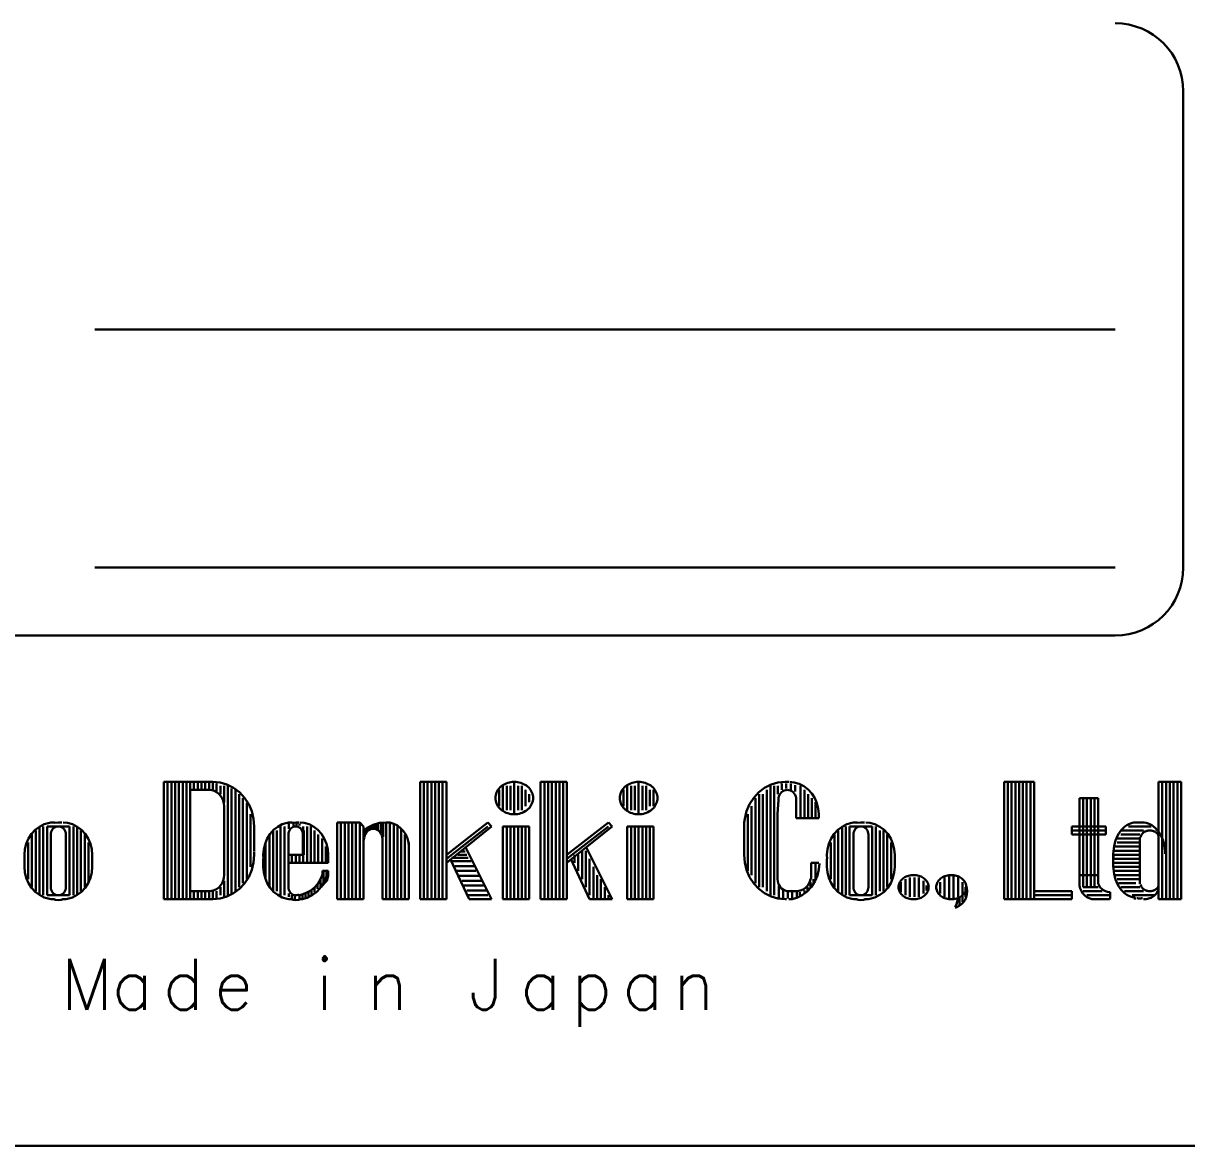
# Model space of a CAD drawing. Header units: millimetres. Extents: x 250 to 753, y -2 to 305.
# Drawn here: x 591.25 to 625.45, y 29.3 to 62.3 of the extents above; entities that cross this region are included whole.
import ezdxf

# ---------------------------------------------------------------- set-up
doc = ezdxf.new("R2010")
doc.units = ezdxf.units.MM
doc.layers.get('0').update_dxf_attribs({"lineweight": 30})
doc.styles.get("Standard").update_dxf_attribs({"font": 'txt', "bigfont": 'extfont2.shx'})

# ---------------------------------------------------------------- blocks, each defined once
blk = doc.blocks.new('A$C4EA10562')
for p, q in [((374, 31), (374, 17)), ((372, 24), (342, 24)), ((372, 17), (342, 17)), ((372, 15), (326, 15)), ((344.0321, 10.6979), (344.8074, 10.6979)), ((344.0321, 7.2456), (344.0321, 10.6979)), ((344.1428, 10.6979), (344.1428, 7.2456)), ((344.2536, 10.6979), (344.2536, 7.2456)), ((344.3643, 10.6979), (344.3643, 7.2456)), ((344.4751, 10.6979), (344.4751, 7.2456)), ((344.5858, 10.6979), (344.5858, 7.2456)), ((344.6966, 10.6979), (344.6966, 7.2456)), ((344.8074, 10.6979), (344.8074, 7.2456)), ((344.8074, 10.6979), (345.3611, 10.6979)), ((344.9181, 10.6979), (344.9181, 10.4598)), ((345.0289, 10.6979), (345.0289, 10.4598)), ((345.1396, 10.6979), (345.1396, 10.4598)), ((345.2504, 10.6979), (345.2504, 10.4598)), ((345.339, 10.6979), (345.3833, 10.6979)), ((345.3611, 10.6979), (345.3611, 10.4598)), ((345.3833, 10.6979), (345.4055, 10.6979)), ((345.4719, 10.6979), (345.4719, 10.4598)), ((345.5827, 10.6503), (345.5827, 10.4122)), ((351.5636, 10.6979), (352.3389, 10.6979)), ((351.5636, 7.2456), (351.5636, 10.6979)), ((351.6744, 10.6979), (351.6744, 7.2456)), ((351.7851, 10.6979), (351.7851, 7.2456)), ((351.8959, 10.6979), (351.8959, 7.2456)), ((352.0066, 10.6979), (352.0066, 7.2456)), ((352.1174, 10.6979), (352.1174, 7.2456)), ((352.1174, 10.6979), (352.1174, 7.2456)), ((352.2281, 10.6979), (352.2281, 7.2456)), ((352.3389, 10.6979), (352.3389, 7.2456)), ((354.3325, 10.6979), (354.3325, 9.7455)), ((355.1079, 10.6979), (355.8832, 10.6979)), ((355.1079, 7.2456), (355.1079, 10.6979)), ((355.2186, 10.6979), (355.2186, 7.2456)), ((355.3294, 10.6979), (355.3294, 7.2456)), ((355.4401, 10.6979), (355.4401, 7.2456)), ((355.5509, 10.6979), (355.5509, 7.2456)), ((355.6616, 10.6979), (355.6616, 7.2456)), ((355.7724, 10.6979), (355.7724, 7.2456)), ((355.8832, 10.6979), (355.8832, 7.2456)), ((357.9876, 10.6979), (357.9876, 9.7455)), ((362.1964, 10.6503), (362.1964, 10.4598)), ((362.2952, 10.6979), (362.4049, 10.6979)), ((362.3293, 10.6503), (362.3293, 10.5074)), ((362.4622, 10.6503), (362.4622, 10.4598)), ((362.5951, 10.6027), (362.5951, 10.4122)), ((368.7311, 10.6979), (369.6172, 10.6979)), ((368.7311, 7.2456), (368.7311, 10.6979)), ((368.8419, 10.6979), (368.8419, 7.2456)), ((368.9526, 10.6979), (368.9526, 7.2456)), ((369.0634, 10.6979), (369.0634, 7.2456)), ((369.1741, 10.6979), (369.1741, 7.2456)), ((369.2849, 10.6979), (369.2849, 7.2456)), ((369.3956, 10.6979), (369.3956, 7.2456)), ((369.5064, 10.6979), (369.5064, 7.2456)), ((369.6172, 10.6979), (369.6172, 7.2456)), ((373.2722, 10.6979), (373.9367, 10.6979)), ((373.2722, 7.2456), (373.2722, 10.6979)), ((373.3829, 10.6979), (373.3829, 7.2456)), ((373.4937, 10.6979), (373.4937, 7.2456)), ((373.6044, 10.6979), (373.6044, 7.2456)), ((373.7152, 10.6979), (373.7152, 7.2456)), ((373.826, 10.6979), (373.826, 7.2456)), ((373.9367, 10.6979), (373.9367, 7.2456)), ((344.8074, 10.4598), (345.0289, 10.4598)), ((345.0289, 10.4598), (345.3611, 10.4598)), ((345.6934, 10.5789), (345.6934, 10.3408)), ((345.8042, 10.5789), (345.8042, 10.1027)), ((345.9149, 10.5789), (345.9149, 7.3646)), ((346.0257, 10.5074), (346.0257, 7.4122)), ((346.1365, 10.4598), (346.1365, 7.4837)), ((346.2472, 10.3408), (346.2472, 7.6027)), ((353.8895, 10.4598), (353.8895, 9.9836)), ((354.0003, 10.5789), (354.0003, 9.8646)), ((354.111, 10.5789), (354.111, 9.8646)), ((354.2218, 10.5789), (354.2218, 9.8646)), ((354.4433, 10.5789), (354.4433, 9.8646)), ((354.5541, 10.5789), (354.5541, 9.8646)), ((354.6648, 10.4598), (354.6648, 9.9836)), ((354.7756, 10.3408), (354.7756, 10.1027)), ((357.5445, 10.4598), (357.5445, 9.9836)), ((357.6553, 10.5789), (357.6553, 9.8646)), ((357.766, 10.5789), (357.766, 9.8646)), ((357.8768, 10.5789), (357.8768, 9.8646)), ((358.0983, 10.5789), (358.0983, 9.8646)), ((358.2091, 10.5789), (358.2091, 9.8646)), ((358.3198, 10.4598), (358.3198, 9.9836)), ((358.4306, 10.4598), (358.4306, 9.9836)), ((361.5318, 10.3408), (361.5318, 7.6027)), ((361.6426, 10.3408), (361.6426, 7.6027)), ((361.7533, 10.4598), (361.7533, 7.4837)), ((361.8641, 10.5789), (361.8641, 7.3646)), ((361.9749, 10.5789), (361.9749, 7.3646)), ((362.0856, 10.5789), (362.0856, 10.3408)), ((362.7502, 10.5789), (362.7502, 9.6265)), ((362.8609, 10.4598), (362.8609, 9.6265)), ((362.9717, 10.3408), (362.9717, 9.6265)), ((345.8042, 9.9836), (345.8042, 8.0789)), ((346.358, 10.2217), (346.358, 7.7218)), ((346.4687, 10.0789), (346.4687, 9.9836)), ((346.4687, 9.9836), (346.4687, 7.8408)), ((361.3103, 9.9836), (361.3103, 7.9598)), ((361.4211, 10.2217), (361.4211, 7.7218)), ((362.0978, 10.1741), (362.0758, 9.7455)), ((362.6242, 10.1741), (362.6242, 9.7455)), ((363.0824, 10.2217), (363.0824, 9.6265)), ((363.1932, 10.1027), (363.1932, 9.6265)), ((370.9463, 10.2217), (371.5, 10.2217)), ((370.9463, 7.9598), (370.9463, 10.2217)), ((371.057, 10.2217), (371.057, 7.6027)), ((371.1678, 10.2217), (371.1678, 7.6027)), ((371.2785, 10.2217), (371.2785, 7.6027)), ((371.3893, 10.2217), (371.3893, 7.6027)), ((371.5, 10.2217), (371.5, 7.9598)), ((346.5795, 9.7455), (346.5795, 8.1979)), ((361.1995, 9.7455), (361.1995, 8.0789)), ((362.0758, 9.7455), (362.0758, 8.0789)), ((362.6242, 9.7455), (362.6242, 9.6265)), ((362.6242, 9.6265), (363.2822, 9.6265)), ((363.2822, 9.7455), (363.2822, 9.6265)), ((340.2663, 9.2694), (340.2663, 7.4837)), ((340.377, 9.3884), (340.377, 7.3646)), ((340.4878, 9.3884), (340.4878, 7.3646)), ((340.5986, 9.3884), (341.2631, 9.3884)), ((340.5986, 9.3884), (340.5986, 7.3646)), ((340.7093, 9.5074), (340.82, 9.5074)), ((341.2631, 9.3884), (341.2631, 7.3646)), ((341.3739, 9.3884), (341.3739, 9.2694)), ((341.3739, 9.2694), (341.3739, 7.3646)), ((341.4846, 9.3884), (341.4846, 7.3646)), ((341.5954, 9.2694), (341.5954, 7.4837)), ((346.6902, 9.3884), (346.6902, 9.2694)), ((346.6902, 9.2694), (346.6902, 8.6741)), ((347.244, 9.2694), (347.244, 7.4837)), ((347.3548, 9.2694), (347.3548, 7.4837)), ((347.4656, 9.3884), (347.4656, 7.3646)), ((347.5763, 9.3884), (347.5763, 7.3646)), ((347.6969, 9.5074), (347.8028, 9.5074)), ((347.7092, 9.4598), (347.7092, 9.317)), ((347.8421, 9.4598), (347.8421, 9.4122)), ((347.9307, 9.4598), (347.9307, 9.4122)), ((348.0193, 9.4598), (348.0193, 9.4122)), ((348.1301, 9.3884), (348.1301, 9.2694)), ((348.1523, 9.2694), (348.1523, 8.5551)), ((348.2409, 9.3884), (348.2409, 8.317)), ((348.3516, 9.3884), (348.3516, 8.317)), ((348.4624, 9.2694), (348.4624, 8.317)), ((349.1269, 9.5074), (349.1269, 7.2455)), ((349.7914, 9.5074), (349.1269, 9.5074)), ((349.2377, 9.5074), (349.2377, 7.2456)), ((349.3484, 9.5074), (349.3484, 7.2456)), ((349.4592, 9.5074), (349.4592, 7.2456)), ((349.57, 9.5074), (349.57, 7.2456)), ((349.6807, 9.5074), (349.6807, 7.2456)), ((349.9022, 9.3884), (349.7914, 9.5074)), ((349.7915, 9.5074), (349.7915, 7.2456)), ((349.9022, 7.2455), (349.9022, 9.3884)), ((349.9022, 9.2455), (349.9244, 9.2694)), ((349.9687, 9.2932), (349.9687, 9.1979)), ((350.013, 9.3408), (350.013, 9.2694)), ((350.0573, 9.3646), (350.0573, 9.2694)), ((350.1237, 9.3884), (350.1237, 9.317)), ((350.1902, 9.436), (350.1902, 9.317)), ((350.2567, 9.4598), (350.2567, 9.317)), ((350.3231, 9.4598), (350.3231, 9.2932)), ((350.4117, 9.4836), (350.4117, 9.1979)), ((350.4782, 9.4836), (350.4782, 9.0789)), ((350.5668, 9.5074), (350.5668, 9.1503)), ((350.6775, 9.5074), (350.7883, 9.4598)), ((350.6775, 9.4836), (350.6775, 9.1503)), ((350.7883, 9.436), (350.7883, 9.1265)), ((350.8991, 9.3884), (350.8991, 9.1503)), ((351.0098, 9.2932), (351.0098, 9.1503)), ((352.3389, 8.5551), (353.5572, 9.5075)), ((352.3389, 8.317), (353.668, 9.3884)), ((353.5572, 9.3884), (352.3389, 8.436)), ((353.668, 9.3884), (353.5572, 9.5075)), ((354.0003, 9.3884), (354.7756, 9.3884)), ((354.0003, 7.2456), (354.0003, 9.3884)), ((354.111, 9.3884), (354.111, 7.2456)), ((354.2218, 9.3884), (354.2218, 7.2456)), ((354.3325, 9.3884), (354.3325, 7.2456)), ((354.4433, 9.3884), (354.4433, 7.2456)), ((354.5541, 9.3884), (354.5541, 7.2456)), ((354.6648, 9.3884), (354.6648, 7.2456)), ((354.7756, 9.3884), (354.7756, 7.2456)), ((355.8832, 8.5551), (357.1015, 9.5075)), ((355.8832, 8.317), (357.2123, 9.3884)), ((357.1015, 9.3884), (355.8832, 8.436)), ((357.2123, 9.3884), (357.1015, 9.5075)), ((357.6553, 9.3884), (358.4306, 9.3884)), ((357.6553, 7.2456), (357.6553, 9.3884)), ((357.766, 9.3884), (357.766, 7.2456)), ((357.8768, 9.3884), (357.8768, 7.2456)), ((357.9876, 9.3884), (357.9876, 7.2456)), ((358.0983, 9.3884), (358.0983, 7.2456)), ((358.2091, 9.3884), (358.2091, 7.2456)), ((358.3198, 9.3884), (358.3198, 7.2456)), ((358.4306, 9.3884), (358.4306, 7.2456)), ((361.0888, 9.5075), (361.0888, 8.5551)), ((363.8577, 9.2694), (363.8577, 7.4837)), ((363.9685, 9.3884), (363.9685, 7.3646)), ((364.0793, 9.3884), (364.0793, 7.3646)), ((364.19, 9.3884), (364.19, 7.3646)), ((364.19, 9.3884), (364.8546, 9.3884)), ((364.3008, 9.5074), (364.4115, 9.5074)), ((364.8546, 9.3884), (364.8546, 7.3646)), ((364.9653, 9.3884), (364.9653, 7.3646)), ((365.0761, 9.2694), (365.0761, 7.4837)), ((365.1868, 9.2694), (365.1868, 7.4837)), ((370.7247, 9.3884), (371.7216, 9.3884)), ((370.7247, 9.1503), (370.7247, 9.3884)), ((370.7247, 9.2694), (371.7216, 9.2694)), ((371.7216, 9.3884), (371.7216, 9.1503)), ((372.1646, 9.2694), (372.8291, 9.2694)), ((372.3861, 9.3884), (373.0507, 9.3884)), ((372.5412, 9.5074), (372.8291, 9.5074)), ((340.0448, 8.9122), (340.0448, 7.8408)), ((340.1555, 9.1503), (340.1555, 7.6027)), ((340.7093, 9.1503), (340.7093, 7.6026)), ((341.1523, 9.1503), (341.1523, 7.6026)), ((341.7061, 9.1503), (341.7061, 7.6027)), ((341.8169, 8.9122), (341.8169, 7.7218)), ((347.0225, 8.9122), (347.0225, 7.8408)), ((347.1333, 9.1503), (347.1333, 7.6027)), ((347.6969, 9.1503), (347.6969, 7.6026)), ((348.1203, 9.1503), (348.1203, 8.555)), ((348.5731, 9.1503), (348.5731, 8.317)), ((348.6839, 9.0313), (348.6839, 8.317)), ((349.9244, 9.0551), (349.9022, 8.9598)), ((350.456, 9.0312), (350.456, 8.8884)), ((350.456, 7.2455), (350.456, 8.9122)), ((350.5668, 9.1503), (350.5668, 7.2456)), ((350.6775, 9.1503), (350.6775, 7.2456)), ((350.7883, 9.1503), (350.7883, 7.2456)), ((350.8991, 9.1503), (350.8991, 7.2456)), ((351.0098, 9.1503), (351.0098, 7.2456)), ((351.1206, 9.1503), (351.1206, 7.2456)), ((351.2313, 7.2455), (351.2313, 8.9122)), ((363.6362, 8.9122), (363.6362, 7.8408)), ((363.747, 9.1503), (363.747, 7.6027)), ((364.3008, 9.1503), (364.3008, 7.6026)), ((364.7438, 9.1503), (364.7438, 7.6026)), ((365.2976, 9.1503), (365.2976, 7.6027)), ((365.4084, 8.9122), (365.4084, 7.8408)), ((371.7216, 9.1503), (370.7247, 9.1503)), ((372.0538, 9.0313), (372.7184, 9.0313)), ((372.0538, 8.9122), (372.7184, 8.9122)), ((372.1646, 9.1503), (372.7184, 9.1503)), ((372.7184, 9.0758), (372.7184, 7.6988)), ((373.2722, 9.0758), (373.2722, 7.6988)), ((341.9276, 8.555), (341.9276, 8.1979)), ((347.6969, 8.555), (348.1203, 8.555)), ((347.7978, 8.5551), (347.7978, 8.317)), ((347.9086, 8.5551), (347.9086, 8.317)), ((348.0193, 8.5551), (348.0193, 8.317)), ((348.1301, 8.5551), (348.1301, 8.317)), ((348.7946, 8.7932), (348.7946, 8.317)), ((348.8611, 8.555), (348.8611, 8.3169)), ((352.6712, 8.5551), (352.937, 8.5551)), ((352.7598, 8.6503), (352.8927, 8.6503)), ((353.668, 7.2456), (352.8927, 8.7932)), ((356.1047, 8.5551), (356.1047, 8.317)), ((356.2154, 8.5551), (356.2154, 8.0789)), ((356.3262, 8.6741), (356.3262, 7.8408)), ((357.2123, 7.2456), (356.437, 8.7932)), ((356.437, 8.6741), (356.437, 7.6027)), ((365.5191, 8.555), (365.5191, 8.1979)), ((371.9431, 8.6741), (372.7184, 8.6741)), ((371.9431, 8.5551), (371.9431, 8.1979)), ((371.9431, 8.5551), (372.7184, 8.5551)), ((371.9874, 8.7932), (372.6962, 8.7932)), ((373.4937, 8.5789), (373.4937, 8.2456)), ((339.934, 8.436), (339.934, 8.1979)), ((346.9561, 8.436), (346.9561, 8.1979)), ((347.6969, 8.3169), (348.8611, 8.3169)), ((352.4497, 8.436), (353.0035, 7.2456)), ((352.494, 8.4598), (352.9813, 8.4598)), ((352.494, 8.3646), (353.0699, 8.3646)), ((352.5826, 8.2217), (353.1585, 8.2217)), ((355.994, 8.436), (356.5478, 7.2456)), ((356.5477, 8.436), (356.5477, 7.3646)), ((363.0629, 8.317), (363.2822, 8.317)), ((363.0629, 8.317), (363.0629, 7.9599)), ((363.1932, 8.317), (363.1932, 7.8408)), ((363.5255, 8.436), (363.5255, 8.1979)), ((371.9431, 8.436), (372.7184, 8.436)), ((371.9431, 8.317), (372.7184, 8.317)), ((345.8042, 8.0789), (345.8042, 7.9598)), ((348.6918, 8.0788), (348.6918, 7.936)), ((348.6918, 8.0788), (348.7764, 8.0788)), ((348.7282, 8.0789), (348.7282, 7.7456)), ((348.7553, 8.0788), (348.8611, 8.0788)), ((348.8168, 8.0789), (348.8168, 7.8408)), ((348.8611, 7.936), (348.8188, 7.7931)), ((348.8611, 8.0788), (348.8611, 8.0312)), ((348.8611, 8.0312), (348.8611, 7.936)), ((352.6269, 8.0789), (353.2028, 8.0789)), ((352.7155, 7.936), (353.2914, 7.936)), ((356.6585, 8.1979), (356.6585, 7.2456)), ((356.7692, 7.9598), (356.7692, 7.2456)), ((362.0758, 8.0789), (362.0758, 7.8408)), ((365.9621, 7.8884), (365.9621, 7.317)), ((366.0951, 7.8884), (366.0951, 7.317)), ((366.228, 7.8884), (366.228, 7.317)), ((366.9811, 7.8884), (366.9811, 7.317)), ((367.114, 7.936), (367.114, 7.2694)), ((367.2469, 7.936), (367.2469, 7.2694)), ((367.3798, 7.8884), (367.3798, 7.317)), ((371.5, 7.9598), (370.9463, 7.9598)), ((370.9463, 7.9598), (370.9463, 7.7218)), ((371.5, 7.9598), (371.5, 7.7218)), ((371.9431, 8.1979), (372.7184, 8.1979)), ((371.9431, 8.0789), (372.7184, 8.0789)), ((372.0095, 7.9598), (372.076, 7.9598)), ((372.0538, 7.9598), (372.7184, 7.9598)), ((345.6934, 7.6027), (345.6934, 7.3646)), ((345.8042, 7.7932), (345.8042, 7.317)), ((348.4624, 7.6027), (348.4624, 7.4599)), ((348.551, 7.6979), (348.551, 7.5551)), ((348.6396, 7.8408), (348.6396, 7.6027)), ((348.8188, 7.7931), (348.6494, 7.6026)), ((352.8041, 7.7932), (353.38, 7.7932)), ((352.8484, 7.6503), (353.4243, 7.6503)), ((356.88, 7.8408), (356.88, 7.2456)), ((356.9907, 7.6027), (356.9907, 7.2456)), ((362.1078, 7.6503), (362.1078, 7.2932)), ((362.9495, 7.6027), (362.9495, 7.5075)), ((363.0381, 7.7456), (363.0381, 7.6027)), ((363.1267, 7.8408), (363.1267, 7.7456)), ((365.6963, 7.7456), (365.6963, 7.4599)), ((365.8292, 7.8408), (365.8292, 7.3646)), ((366.3609, 7.7932), (366.3609, 7.4122)), ((366.4495, 7.6503), (366.4495, 7.5075)), ((366.8482, 7.7456), (366.8482, 7.4122)), ((367.5128, 7.7456), (367.5128, 7.1741)), ((367.6014, 7.6027), (367.6014, 7.317)), ((371.057, 7.6027), (371.5, 7.6027)), ((372.0538, 7.8408), (372.7184, 7.8408)), ((372.0981, 7.7218), (372.1867, 7.7218)), ((372.1646, 7.7218), (372.6076, 7.7218)), ((372.1646, 7.6027), (372.7184, 7.6027)), ((340.5986, 7.3646), (341.2631, 7.3646)), ((340.7093, 7.2455), (340.82, 7.2455)), ((341.0416, 7.2455), (341.1523, 7.2455)), ((344.8074, 7.2456), (344.0321, 7.2456)), ((344.8074, 7.4837), (345.0289, 7.4837)), ((344.8074, 7.2456), (345.3611, 7.2456)), ((344.9181, 7.4837), (344.9181, 7.2456)), ((345.0289, 7.4837), (345.3611, 7.4837)), ((345.0289, 7.4837), (345.0289, 7.2456)), ((345.1396, 7.4837), (345.1396, 7.2456)), ((345.2504, 7.4837), (345.2504, 7.2456)), ((345.3611, 7.4837), (345.3611, 7.2456)), ((345.3611, 7.2456), (345.4719, 7.2456)), ((345.4719, 7.4837), (345.4719, 7.2456)), ((345.5827, 7.4837), (345.5827, 7.3646)), ((345.5827, 7.3646), (345.5827, 7.2694)), ((347.6969, 7.2455), (347.8028, 7.2455)), ((347.7092, 7.4122), (347.7092, 7.317)), ((347.7978, 7.3646), (347.7978, 7.2694)), ((347.8864, 7.3646), (347.8864, 7.2218)), ((348.0144, 7.2455), (348.1203, 7.2455)), ((348.0193, 7.3646), (348.0193, 7.2694)), ((348.1079, 7.3646), (348.1079, 7.2694)), ((348.1966, 7.4122), (348.1966, 7.2694)), ((348.2852, 7.4599), (348.2852, 7.317)), ((348.3738, 7.5075), (348.3738, 7.3646)), ((349.1269, 7.2455), (349.9022, 7.2455)), ((351.2313, 7.2455), (350.456, 7.2455)), ((352.3389, 7.2456), (351.5636, 7.2456)), ((352.937, 7.5075), (353.5129, 7.5075)), ((352.9813, 7.3646), (353.5572, 7.3646)), ((353.0035, 7.2456), (353.668, 7.2456)), ((354.7756, 7.2456), (354.0003, 7.2456)), ((355.8832, 7.2456), (355.1079, 7.2456)), ((356.5478, 7.2456), (357.2123, 7.2456)), ((357.1015, 7.3646), (357.1015, 7.2456)), ((358.4306, 7.2456), (357.6553, 7.2456)), ((362.2407, 7.5075), (362.2407, 7.2694)), ((362.3736, 7.4599), (362.3736, 7.2694)), ((362.4049, 7.4837), (362.6242, 7.4837)), ((362.4049, 7.2456), (362.5145, 7.2456)), ((362.5065, 7.4599), (362.5065, 7.2694)), ((362.6394, 7.4599), (362.6394, 7.317)), ((362.728, 7.4599), (362.728, 7.3646)), ((362.8609, 7.5075), (362.8609, 7.4122)), ((364.19, 7.3646), (364.8546, 7.3646)), ((364.3008, 7.2455), (364.4115, 7.2455)), ((364.6331, 7.2455), (364.7438, 7.2455)), ((367.4242, 7.317), (367.4242, 7.0789)), ((369.6172, 7.2456), (368.7311, 7.2456)), ((369.6172, 7.4837), (370.7247, 7.4837)), ((369.6172, 7.2456), (369.6172, 7.4837)), ((369.6172, 7.3646), (370.7247, 7.3646)), ((370.7247, 7.2456), (369.6172, 7.2456)), ((370.7247, 7.4837), (370.7247, 7.2456)), ((371.057, 7.4837), (371.6108, 7.4837)), ((371.1678, 7.3646), (371.8323, 7.3646)), ((371.3893, 7.2456), (371.8323, 7.2456)), ((371.8323, 7.4599), (371.8545, 7.4599)), ((371.8545, 7.2694), (371.8323, 7.2456)), ((371.8545, 7.4599), (371.8545, 7.2694)), ((372.2754, 7.4837), (372.8291, 7.4837)), ((372.4969, 7.3646), (373.1393, 7.3646)), ((372.5412, 7.2694), (372.6076, 7.2694)), ((373.9367, 7.2456), (373.2722, 7.2456)), ((196, 0), (454, 0))]:
    blk.add_line(p, q)
for points in [[(190, 57), (190, 1), (180, 1), (180, 0), (470, 0), (470, 1), (460, 1), (460, 57)], [(346.6902, 9.3884), (346.6717, 9.6158), (346.6168, 9.8363), (346.527, 10.0431), (346.4052, 10.2301), (346.255, 10.3915), (346.0811, 10.5225), (345.8886, 10.6189), (345.6835, 10.678), (345.4719, 10.6979), (345.4082, 10.6961)], [(354.8864, 10.2217), (354.8843, 10.2632), (354.878, 10.3044), (354.8675, 10.345), (354.853, 10.3846), (354.8345, 10.423), (354.8122, 10.4598), (354.7863, 10.4948), (354.7568, 10.5278), (354.7242, 10.5584), (354.6886, 10.5865), (354.6502, 10.6118), (354.6095, 10.6341), (354.5666, 10.6533), (354.522, 10.6692), (354.4759, 10.6817), (354.4288, 10.6907), (354.3809, 10.6961), (354.3326, 10.6979), (354.2843, 10.6961), (354.2364, 10.6907), (354.1893, 10.6817), (354.1432, 10.6692), (354.0986, 10.6533), (354.0557, 10.6341), (354.015, 10.6118), (353.9766, 10.5865), (353.941, 10.5584), (353.9084, 10.5278), (353.8789, 10.4948), (353.853, 10.4598), (353.8307, 10.423), (353.8122, 10.3846), (353.7977, 10.345), (353.7872, 10.3044), (353.7809, 10.2632), (353.7788, 10.2217), (353.7809, 10.1802), (353.7872, 10.139), (353.7977, 10.0985), (353.8122, 10.0588), (353.8307, 10.0205), (353.853, 9.9836), (353.8789, 9.9486), (353.9084, 9.9156), (353.941, 9.885), (353.9766, 9.8569), (354.015, 9.8317), (354.0557, 9.8093), (354.0986, 9.7902), (354.1432, 9.7743), (354.1893, 9.7618), (354.2364, 9.7528), (354.2843, 9.7474), (354.3326, 9.7455), (354.3809, 9.7474), (354.4288, 9.7528), (354.4759, 9.7618), (354.522, 9.7743), (354.5666, 9.7902), (354.6095, 9.8093), (354.6502, 9.8317), (354.6886, 9.8569), (354.7242, 9.885), (354.7568, 9.9156), (354.7863, 9.9486), (354.8122, 9.9836), (354.8345, 10.0205), (354.853, 10.0588), (354.8675, 10.0985), (354.878, 10.139), (354.8843, 10.1802), (354.8864, 10.2217)], [(358.5414, 10.2217), (358.5393, 10.2632), (358.533, 10.3044), (358.5225, 10.345), (358.508, 10.3846), (358.4895, 10.423), (358.4672, 10.4598), (358.4413, 10.4948), (358.4118, 10.5278), (358.3792, 10.5584), (358.3436, 10.5865), (358.3052, 10.6118), (358.2645, 10.6341), (358.2216, 10.6533), (358.177, 10.6692), (358.1309, 10.6817), (358.0838, 10.6907), (358.0359, 10.6961), (357.9876, 10.6979), (357.9393, 10.6961), (357.8914, 10.6907), (357.8443, 10.6817), (357.7982, 10.6692), (357.7536, 10.6533), (357.7107, 10.6341), (357.67, 10.6118), (357.6316, 10.5865), (357.596, 10.5584), (357.5634, 10.5278), (357.5339, 10.4948), (357.508, 10.4598), (357.4857, 10.423), (357.4672, 10.3846), (357.4527, 10.345), (357.4422, 10.3044), (357.4359, 10.2632), (357.4338, 10.2217), (357.4359, 10.1802), (357.4422, 10.139), (357.4527, 10.0985), (357.4672, 10.0588), (357.4857, 10.0205), (357.508, 9.9836), (357.5339, 9.9486), (357.5634, 9.9156), (357.596, 9.885), (357.6316, 9.8569), (357.67, 9.8317), (357.7107, 9.8093), (357.7536, 9.7902), (357.7982, 9.7743), (357.8443, 9.7618), (357.8914, 9.7528), (357.9393, 9.7474), (357.9876, 9.7455), (358.0359, 9.7474), (358.0838, 9.7528), (358.1309, 9.7618), (358.177, 9.7743), (358.2216, 9.7902), (358.2645, 9.8093), (358.3052, 9.8317), (358.3436, 9.8569), (358.3792, 9.885), (358.4118, 9.9156), (358.4413, 9.9486), (358.4672, 9.9836), (358.4895, 10.0205), (358.508, 10.0588), (358.5225, 10.0985), (358.533, 10.139), (358.5393, 10.1802), (358.5414, 10.2217)], [(362.2952, 10.6979), (362.0857, 10.678), (361.8826, 10.6189), (361.692, 10.5225), (361.5197, 10.3915), (361.371, 10.2301), (361.2504, 10.0432), (361.1616, 9.8363), (361.1071, 9.6158), (361.0934, 9.5025)], [(363.2822, 9.7455), (363.2689, 9.9109), (363.2293, 10.0713), (363.1647, 10.2217), (363.077, 10.3577), (362.9688, 10.4751), (362.8435, 10.5703), (362.7049, 10.6405), (362.5572, 10.6834), (362.4355, 10.6973)], [(345.8042, 9.9836), (345.7974, 10.0663), (345.7775, 10.1465), (345.7448, 10.2217), (345.7005, 10.2897), (345.6459, 10.3484), (345.5827, 10.396), (345.5127, 10.4311), (345.4381, 10.4526), (345.3611, 10.4598)], [(362.6242, 10.1741), (362.6202, 10.2237), (362.6083, 10.2718), (362.5889, 10.317), (362.5626, 10.3577), (362.5302, 10.393), (362.4926, 10.4215), (362.451, 10.4426), (362.4067, 10.4555), (362.361, 10.4598), (362.3153, 10.4555), (362.271, 10.4426), (362.2294, 10.4215), (362.1918, 10.393), (362.1593, 10.3577), (362.133, 10.317), (362.1137, 10.2718), (362.1018, 10.2237), (362.0978, 10.1741)], [(340.7121, 9.5003), (340.6662, 9.4929), (340.517, 9.45), (340.377, 9.3798), (340.2505, 9.2846), (340.1413, 9.1672), (340.0527, 9.0312), (339.9874, 8.8808), (339.9475, 8.7204), (339.934, 8.555), (339.9406, 8.439)], [(341.1523, 9.1503), (341.1489, 9.1916), (341.139, 9.2317), (341.1226, 9.2693), (341.1005, 9.3033), (341.0732, 9.3326), (341.0416, 9.3564), (341.0066, 9.374), (340.9693, 9.3847), (340.9308, 9.3884), (340.8923, 9.3847), (340.855, 9.374), (340.82, 9.3564), (340.7884, 9.3326), (340.7611, 9.3033), (340.739, 9.2693), (340.7226, 9.2317), (340.7127, 9.1916), (340.7093, 9.1503)], [(341.0348, 9.4986), (340.9308, 9.5074), (340.8154, 9.4965)], [(341.9276, 8.555), (341.9141, 8.7204), (341.8742, 8.8808), (341.8089, 9.0312), (341.7203, 9.1672), (341.6111, 9.2846), (341.4846, 9.3798), (341.3446, 9.45), (341.1954, 9.4929), (341.0725, 9.5068)], [(347.6996, 9.5003), (347.6557, 9.4929), (347.5132, 9.45), (347.3794, 9.3798), (347.2585, 9.2846), (347.1542, 9.1672), (347.0695, 9.0312), (347.0072, 8.8808), (346.969, 8.7204), (346.9561, 8.555), (346.9624, 8.439)], [(348.1203, 9.1503), (348.117, 9.1916), (348.1075, 9.2317), (348.0919, 9.2693), (348.0707, 9.3033), (348.0447, 9.3326), (348.0144, 9.3564), (347.981, 9.374), (347.9453, 9.3847), (347.9086, 9.3884), (347.8719, 9.3847), (347.8362, 9.374), (347.8028, 9.3564), (347.7725, 9.3326), (347.7465, 9.3033), (347.7253, 9.2693), (347.7097, 9.2317), (347.7002, 9.1916), (347.6969, 9.1503)], [(348.0079, 9.4986), (347.9086, 9.5074), (347.7983, 9.4965)], [(348.8611, 8.555), (348.8482, 8.7204), (348.81, 8.8808), (348.7477, 9.0312), (348.663, 9.1672), (348.5587, 9.2846), (348.4378, 9.3798), (348.304, 9.45), (348.1615, 9.4929), (348.044, 9.5068)], [(350.6825, 9.5009), (350.5668, 9.5074), (350.3744, 9.4893), (350.1879, 9.4356), (350.013, 9.3479), (349.9157, 9.28)], [(350.456, 9.0312), (350.452, 9.0808), (350.44, 9.1289), (350.4204, 9.1741), (350.3938, 9.2149), (350.361, 9.2501), (350.3231, 9.2786), (350.2811, 9.2997), (350.2363, 9.3126), (350.1902, 9.3169), (350.144, 9.3126), (350.0993, 9.2997), (350.0573, 9.2786), (350.0193, 9.2501), (349.9865, 9.2149), (349.96, 9.1741), (349.9404, 9.1289), (349.9284, 9.0808), (349.9263, 9.066)], [(351.2313, 8.7931), (351.2212, 8.9171), (351.1912, 9.0374), (351.1423, 9.1503), (351.0758, 9.2523), (350.9939, 9.3403), (350.899, 9.4117), (350.794, 9.4643), (350.6935, 9.4943)], [(364.3036, 9.5003), (364.2577, 9.4929), (364.1085, 9.45), (363.9685, 9.3798), (363.842, 9.2846), (363.7328, 9.1672), (363.6442, 9.0312), (363.5789, 8.8808), (363.539, 8.7204), (363.5255, 8.555), (363.5321, 8.439)], [(364.7438, 9.1503), (364.7404, 9.1916), (364.7305, 9.2317), (364.7141, 9.2693), (364.692, 9.3033), (364.6647, 9.3326), (364.6331, 9.3564), (364.5981, 9.374), (364.5608, 9.3847), (364.5223, 9.3884), (364.4838, 9.3847), (364.4465, 9.374), (364.4115, 9.3564), (364.3799, 9.3326), (364.3526, 9.3033), (364.3305, 9.2693), (364.3141, 9.2317), (364.3042, 9.1916), (364.3008, 9.1503)], [(364.6263, 9.4986), (364.5223, 9.5074), (364.4069, 9.4965)], [(365.5191, 8.555), (365.5056, 8.7204), (365.4657, 8.8808), (365.4004, 9.0312), (365.3118, 9.1672), (365.2026, 9.2846), (365.0761, 9.3798), (364.9361, 9.45), (364.7869, 9.4929), (364.664, 9.5068)], [(372.5461, 9.5005), (372.5105, 9.4933), (372.4521, 9.4758), (372.3949, 9.4514), (372.3396, 9.4205), (372.2864, 9.383), (372.2359, 9.3395), (372.1884, 9.2902), (372.1442, 9.2355), (372.1037, 9.1757), (372.0673, 9.1115), (372.0351, 9.0432), (372.0074, 8.9713), (371.9845, 8.8965), (371.9665, 8.8192), (371.9535, 8.7401), (371.9457, 8.6598), (371.9431, 8.5789), (371.9457, 8.498), (371.9482, 8.4657)], [(373.2722, 9.0758), (373.2712, 9.0926), (373.2683, 9.1094), (373.2634, 9.1259), (373.2566, 9.142), (373.248, 9.1576), (373.2376, 9.1726), (373.2255, 9.1868), (373.2117, 9.2003), (373.1965, 9.2127), (373.1799, 9.2241), (373.162, 9.2344), (373.143, 9.2435), (373.123, 9.2513), (373.1021, 9.2577), (373.0807, 9.2628), (373.0587, 9.2665), (373.0363, 9.2686), (373.0138, 9.2694), (372.9912, 9.2686), (372.9689, 9.2665), (372.9469, 9.2628), (372.9254, 9.2577), (372.9046, 9.2513), (372.8845, 9.2435), (372.8655, 9.2344), (372.8476, 9.2241), (372.831, 9.2127), (372.8158, 9.2003), (372.8021, 9.1868), (372.79, 9.1726), (372.7795, 9.1576), (372.7709, 9.142), (372.7641, 9.1259), (372.7592, 9.1094), (372.7563, 9.0926), (372.7553, 9.0758)], [(373.4715, 8.5789), (373.4689, 8.6598), (373.4611, 8.7401), (373.4481, 8.8192), (373.4301, 8.8965), (373.4072, 8.9713), (373.3795, 9.0432), (373.3474, 9.1115), (373.3109, 9.1757), (373.2704, 9.2355), (373.2262, 9.2902), (373.1787, 9.3395), (373.1282, 9.383), (373.075, 9.4205), (373.0197, 9.4514), (372.9626, 9.4758), (372.9041, 9.4933), (372.8447, 9.5039), (372.8088, 9.5069)], [(345.4719, 7.2456), (345.6835, 7.2655), (345.8886, 7.3245), (346.0811, 7.421), (346.255, 7.552), (346.4052, 7.7134), (346.527, 7.9003), (346.6168, 8.1072), (346.6717, 8.3277), (346.6902, 8.5551), (346.6873, 8.6464)], [(361.0888, 8.5551), (361.1071, 8.3277), (361.1616, 8.1072), (361.2504, 7.9003), (361.371, 7.7134), (361.5197, 7.552), (361.692, 7.421), (361.8826, 7.3246), (362.0857, 7.2655), (362.2952, 7.2456), (362.3373, 7.2464)], [(362.505, 7.2457), (362.6403, 7.2878), (362.7997, 7.3685), (362.9437, 7.478), (363.0681, 7.613), (363.169, 7.7694), (363.2433, 7.9424), (363.2888, 8.1268), (363.304, 8.2979)], [(371.9431, 8.2217), (371.9457, 8.1408), (371.9535, 8.0605), (371.9665, 7.9814), (371.9845, 7.9042), (372.0074, 7.8293), (372.0351, 7.7575), (372.0673, 7.6891), (372.1037, 7.6249), (372.1442, 7.5652), (372.1884, 7.5105), (372.2359, 7.4611), (372.2864, 7.4176), (372.3396, 7.3802), (372.3949, 7.3492), (372.4521, 7.3248), (372.5105, 7.3073), (372.5699, 7.2967), (372.5819, 7.2955)], [(339.934, 8.1979), (339.9475, 8.0325), (339.9874, 7.8721), (340.0527, 7.7217), (340.1413, 7.5857), (340.2505, 7.4683), (340.377, 7.3731), (340.517, 7.3029), (340.6662, 7.26), (340.7582, 7.2478)], [(341.1495, 7.2526), (341.1954, 7.26), (341.3446, 7.3029), (341.4846, 7.3731), (341.6111, 7.4683), (341.7203, 7.5857), (341.8089, 7.7217), (341.8742, 7.8721), (341.9141, 8.0325), (341.9276, 8.1979)], [(345.3611, 7.4837), (345.4381, 7.4909), (345.5127, 7.5124), (345.5827, 7.5475), (345.6459, 7.5951), (345.7005, 7.6538), (345.7448, 7.7218), (345.7775, 7.797), (345.7974, 7.8772), (345.8042, 7.9598)], [(346.9561, 8.1979), (346.969, 8.0325), (347.0072, 7.8721), (347.0695, 7.7217), (347.1542, 7.5857), (347.2585, 7.4683), (347.3794, 7.3731), (347.5132, 7.3029), (347.6557, 7.26), (347.7437, 7.2478)], [(348.0118, 7.3717), (348.0556, 7.379), (348.1982, 7.422), (348.3319, 7.4922), (348.4528, 7.5874), (348.5572, 7.7047), (348.6418, 7.8407), (348.7042, 7.9912), (348.7138, 8.0226)], [(348.111, 7.2456), (348.2416, 7.2877), (348.3954, 7.3684), (348.5345, 7.4779), (348.6545, 7.6129), (348.7518, 7.7693), (348.8236, 7.9423), (348.8397, 7.9967)], [(362.6242, 7.4837), (362.7004, 7.4909), (362.7742, 7.5124), (362.8435, 7.5475), (362.9062, 7.5951), (362.9602, 7.6538), (363.0041, 7.7218), (363.0364, 7.797), (363.0562, 7.8772), (363.0629, 7.9599), (363.0623, 7.9848)], [(363.5255, 8.1979), (363.539, 8.0325), (363.5789, 7.8721), (363.6442, 7.7217), (363.7328, 7.5857), (363.842, 7.4683), (363.9685, 7.3731), (364.1085, 7.3029), (364.2577, 7.26), (364.3497, 7.2478)], [(364.741, 7.2526), (364.7869, 7.26), (364.9361, 7.3029), (365.0761, 7.3731), (365.2026, 7.4683), (365.3118, 7.5857), (365.4004, 7.7217), (365.4657, 7.8721), (365.5056, 8.0325), (365.5191, 8.1979)], [(366.5159, 7.6027), (366.5143, 7.6338), (366.5092, 7.6647), (366.5008, 7.6951), (366.4892, 7.7249), (366.4744, 7.7536), (366.4566, 7.7813), (366.4358, 7.8076), (366.4123, 7.8323), (366.3862, 7.8553), (366.3577, 7.8763), (366.327, 7.8953), (366.2944, 7.912), (366.2601, 7.9264), (366.2244, 7.9383), (366.1876, 7.9477), (366.1498, 7.9544), (366.1115, 7.9585), (366.0729, 7.9598), (366.0343, 7.9585), (365.996, 7.9544), (365.9582, 7.9477), (365.9214, 7.9383), (365.8857, 7.9264), (365.8514, 7.912), (365.8188, 7.8953), (365.7881, 7.8763), (365.7596, 7.8553), (365.7335, 7.8323), (365.71, 7.8076), (365.6892, 7.7813), (365.6714, 7.7536), (365.6566, 7.7249), (365.645, 7.6951), (365.6366, 7.6647), (365.6316, 7.6338), (365.6299, 7.6027), (365.6316, 7.5716), (365.6366, 7.5407), (365.645, 7.5103), (365.6566, 7.4806), (365.6714, 7.4518), (365.6892, 7.4241), (365.71, 7.3979), (365.7335, 7.3731), (365.7596, 7.3502), (365.7881, 7.3291), (365.8188, 7.3102), (365.8514, 7.2934), (365.8857, 7.279), (365.9214, 7.2671), (365.9582, 7.2577), (365.996, 7.251), (366.0343, 7.2469), (366.0729, 7.2456), (366.1115, 7.2469), (366.1498, 7.251), (366.1876, 7.2577), (366.2244, 7.2671), (366.2601, 7.279), (366.2944, 7.2934), (366.327, 7.3102), (366.3577, 7.3291), (366.3862, 7.3502), (366.4123, 7.3731), (366.4358, 7.3979), (366.4566, 7.4241), (366.4744, 7.4518), (366.4892, 7.4806), (366.5008, 7.5103), (366.5092, 7.5407), (366.5143, 7.5716), (366.5159, 7.6027)], [(367.6235, 7.6027), (367.6218, 7.6338), (367.6168, 7.6647), (367.6084, 7.6951), (367.5968, 7.7249), (367.582, 7.7536), (367.5642, 7.7813), (367.5434, 7.8076), (367.5199, 7.8323), (367.4938, 7.8553), (367.4653, 7.8763), (367.4346, 7.8953), (367.402, 7.912), (367.3677, 7.9264), (367.332, 7.9383), (367.2951, 7.9477), (367.2574, 7.9544), (367.2191, 7.9585), (367.1805, 7.9598), (367.1419, 7.9585), (367.1035, 7.9544), (367.0658, 7.9477), (367.029, 7.9383), (366.9933, 7.9264), (366.959, 7.912), (366.9264, 7.8953), (366.8957, 7.8763), (366.8672, 7.8553), (366.8411, 7.8323), (366.8176, 7.8076), (366.7968, 7.7813), (366.779, 7.7536), (366.7642, 7.7249), (366.7525, 7.6951), (366.7442, 7.6647), (366.7391, 7.6338), (366.7375, 7.6027), (366.7391, 7.5716), (366.7442, 7.5407), (366.7525, 7.5103), (366.7642, 7.4806), (366.779, 7.4518), (366.7968, 7.4241), (366.8176, 7.3979), (366.8411, 7.3731), (366.8672, 7.3502), (366.8957, 7.3291), (366.9264, 7.3102), (366.959, 7.2934), (366.9933, 7.279), (367.029, 7.2671), (367.0658, 7.2577), (367.1035, 7.251), (367.1419, 7.2469), (367.1805, 7.2456), (367.2191, 7.2469), (367.2574, 7.251), (367.2951, 7.2577), (367.332, 7.2671), (367.3677, 7.279), (367.402, 7.2934), (367.4346, 7.3102), (367.4653, 7.3291), (367.4938, 7.3502), (367.5199, 7.3731), (367.5434, 7.3979), (367.5642, 7.4241), (367.582, 7.4518), (367.5968, 7.4806), (367.6084, 7.5103), (367.6168, 7.5407), (367.6218, 7.5716), (367.6235, 7.6027)], [(340.7093, 7.6026), (340.7127, 7.5613), (340.7226, 7.5212), (340.739, 7.4836), (340.7611, 7.4496), (340.7884, 7.4203), (340.82, 7.3965), (340.855, 7.3789), (340.8923, 7.3682), (340.9308, 7.3646), (340.9693, 7.3682), (341.0066, 7.3789), (341.0416, 7.3965), (341.0732, 7.4203), (341.1005, 7.4496), (341.1226, 7.4836), (341.139, 7.5212), (341.1489, 7.5613), (341.1523, 7.6026)], [(347.6969, 7.6026), (347.7002, 7.5613), (347.7097, 7.5212), (347.7253, 7.4836), (347.7465, 7.4496), (347.7725, 7.4203), (347.8028, 7.3965), (347.8362, 7.3789), (347.8719, 7.3682), (347.9086, 7.3646), (347.9453, 7.3682), (347.981, 7.3789), (348.0014, 7.3887)], [(362.0758, 7.8408), (362.0808, 7.7788), (362.0957, 7.7187), (362.1199, 7.6623), (362.1528, 7.6113), (362.1934, 7.5672), (362.2403, 7.5315), (362.2923, 7.5052), (362.3477, 7.4891), (362.4049, 7.4837), (362.462, 7.4891), (362.49, 7.4959)], [(364.3008, 7.6026), (364.3042, 7.5613), (364.3141, 7.5212), (364.3305, 7.4836), (364.3526, 7.4496), (364.3799, 7.4203), (364.4115, 7.3965), (364.4465, 7.3789), (364.4838, 7.3682), (364.5223, 7.3646), (364.5608, 7.3682), (364.5981, 7.3789), (364.6331, 7.3965), (364.6647, 7.4203), (364.692, 7.4496), (364.7141, 7.4836), (364.7305, 7.5212), (364.7404, 7.5613), (364.7438, 7.6026)], [(367.293, 6.9985), (367.3396, 7.0138), (367.4131, 7.0506), (367.4795, 7.1006), (367.5368, 7.1623), (367.5834, 7.2337), (367.6176, 7.3127), (367.6386, 7.3968), (367.6457, 7.4837), (367.6386, 7.5705), (367.6176, 7.6547), (367.6054, 7.687)], [(370.9463, 7.7218), (370.953, 7.6391), (370.973, 7.5589), (371.0056, 7.4837), (371.0499, 7.4157), (371.1045, 7.357), (371.1678, 7.3094), (371.2378, 7.2743), (371.3124, 7.2528), (371.3893, 7.2456)], [(371.4952, 7.7231), (371.4993, 7.7105), (371.5254, 7.6503), (371.5608, 7.5959), (371.6045, 7.549), (371.6551, 7.5109), (371.7111, 7.4828), (371.7708, 7.4656), (371.8323, 7.4599)], [(372.7553, 7.6773), (372.7563, 7.6605), (372.7592, 7.6437), (372.7641, 7.6272), (372.7709, 7.6111), (372.7795, 7.5955), (372.79, 7.5805), (372.8021, 7.5663), (372.8158, 7.5528), (372.831, 7.5404), (372.8476, 7.529), (372.8655, 7.5187), (372.8845, 7.5096), (372.9046, 7.5018), (372.9254, 7.4954), (372.9469, 7.4903), (372.9689, 7.4866), (372.9912, 7.4845), (373.0138, 7.4837), (373.0363, 7.4845), (373.0587, 7.4866), (373.0807, 7.4903), (373.1021, 7.4954), (373.123, 7.5018), (373.143, 7.5096), (373.162, 7.5187), (373.1799, 7.529), (373.1965, 7.5404), (373.2117, 7.5528), (373.2255, 7.5663), (373.2376, 7.5805), (373.248, 7.5955), (373.2566, 7.6111), (373.2634, 7.6272), (373.2683, 7.6437), (373.2712, 7.6605), (373.2722, 7.6773)], [(340.8183, 7.2366), (340.85, 7.2293), (340.9308, 7.2217), (341.0116, 7.2293), (341.0433, 7.2366)], [(347.8011, 7.2366), (347.8314, 7.2293), (347.9086, 7.2217), (347.9858, 7.2293), (348.0161, 7.2366)], [(364.4098, 7.2366), (364.4415, 7.2293), (364.5223, 7.2217), (364.6031, 7.2293), (364.6348, 7.2366)], [(367.2934, 7.0121), (367.3043, 7.0313), (367.3336, 7.099), (367.3516, 7.1711), (367.3577, 7.2456), (367.3555, 7.2904)], [(372.6326, 7.2835), (372.6568, 7.2766), (372.6875, 7.2712), (372.7184, 7.2694), (372.7493, 7.2712), (372.7799, 7.2766), (372.8041, 7.2835)], [(372.8291, 7.2456), (372.8678, 7.2469), (372.9061, 7.251), (372.9438, 7.2577), (372.9807, 7.2671), (373.0164, 7.279), (373.0507, 7.2934), (373.0833, 7.3102), (373.1139, 7.3291), (373.1424, 7.3502), (373.1685, 7.3731), (373.1921, 7.3979), (373.2128, 7.4241), (373.2307, 7.4518), (373.2455, 7.4806), (373.2571, 7.5103), (373.259, 7.5163)]]:
    blk.add_lwpolyline(points)
for centre, start, end in [((372, 31), 0, 90), ((372, 17), 270, 0)]:
    blk.add_arc(centre, 2, start, end)
for s, p in [('M', (341, 4)), ('d', (344, 4)), ('i', (348.5, 4)), ('J', (353, 4)), ('a', (342.5, 4)), ('e', (345.5, 4)), ('n', (350, 4)), ('a', (354.5, 4)), ('p', (356, 4)), ('a', (357.5, 4)), ('n', (359, 4))]:
    blk.add_text(s, height=1.5).set_placement(p)

msp = doc.modelspace()

# ---------------------------------------------------------------- block references
msp.add_blockref('A$C4EA10562', (251.352, 29.302))

doc.saveas('drawing.dxf')
